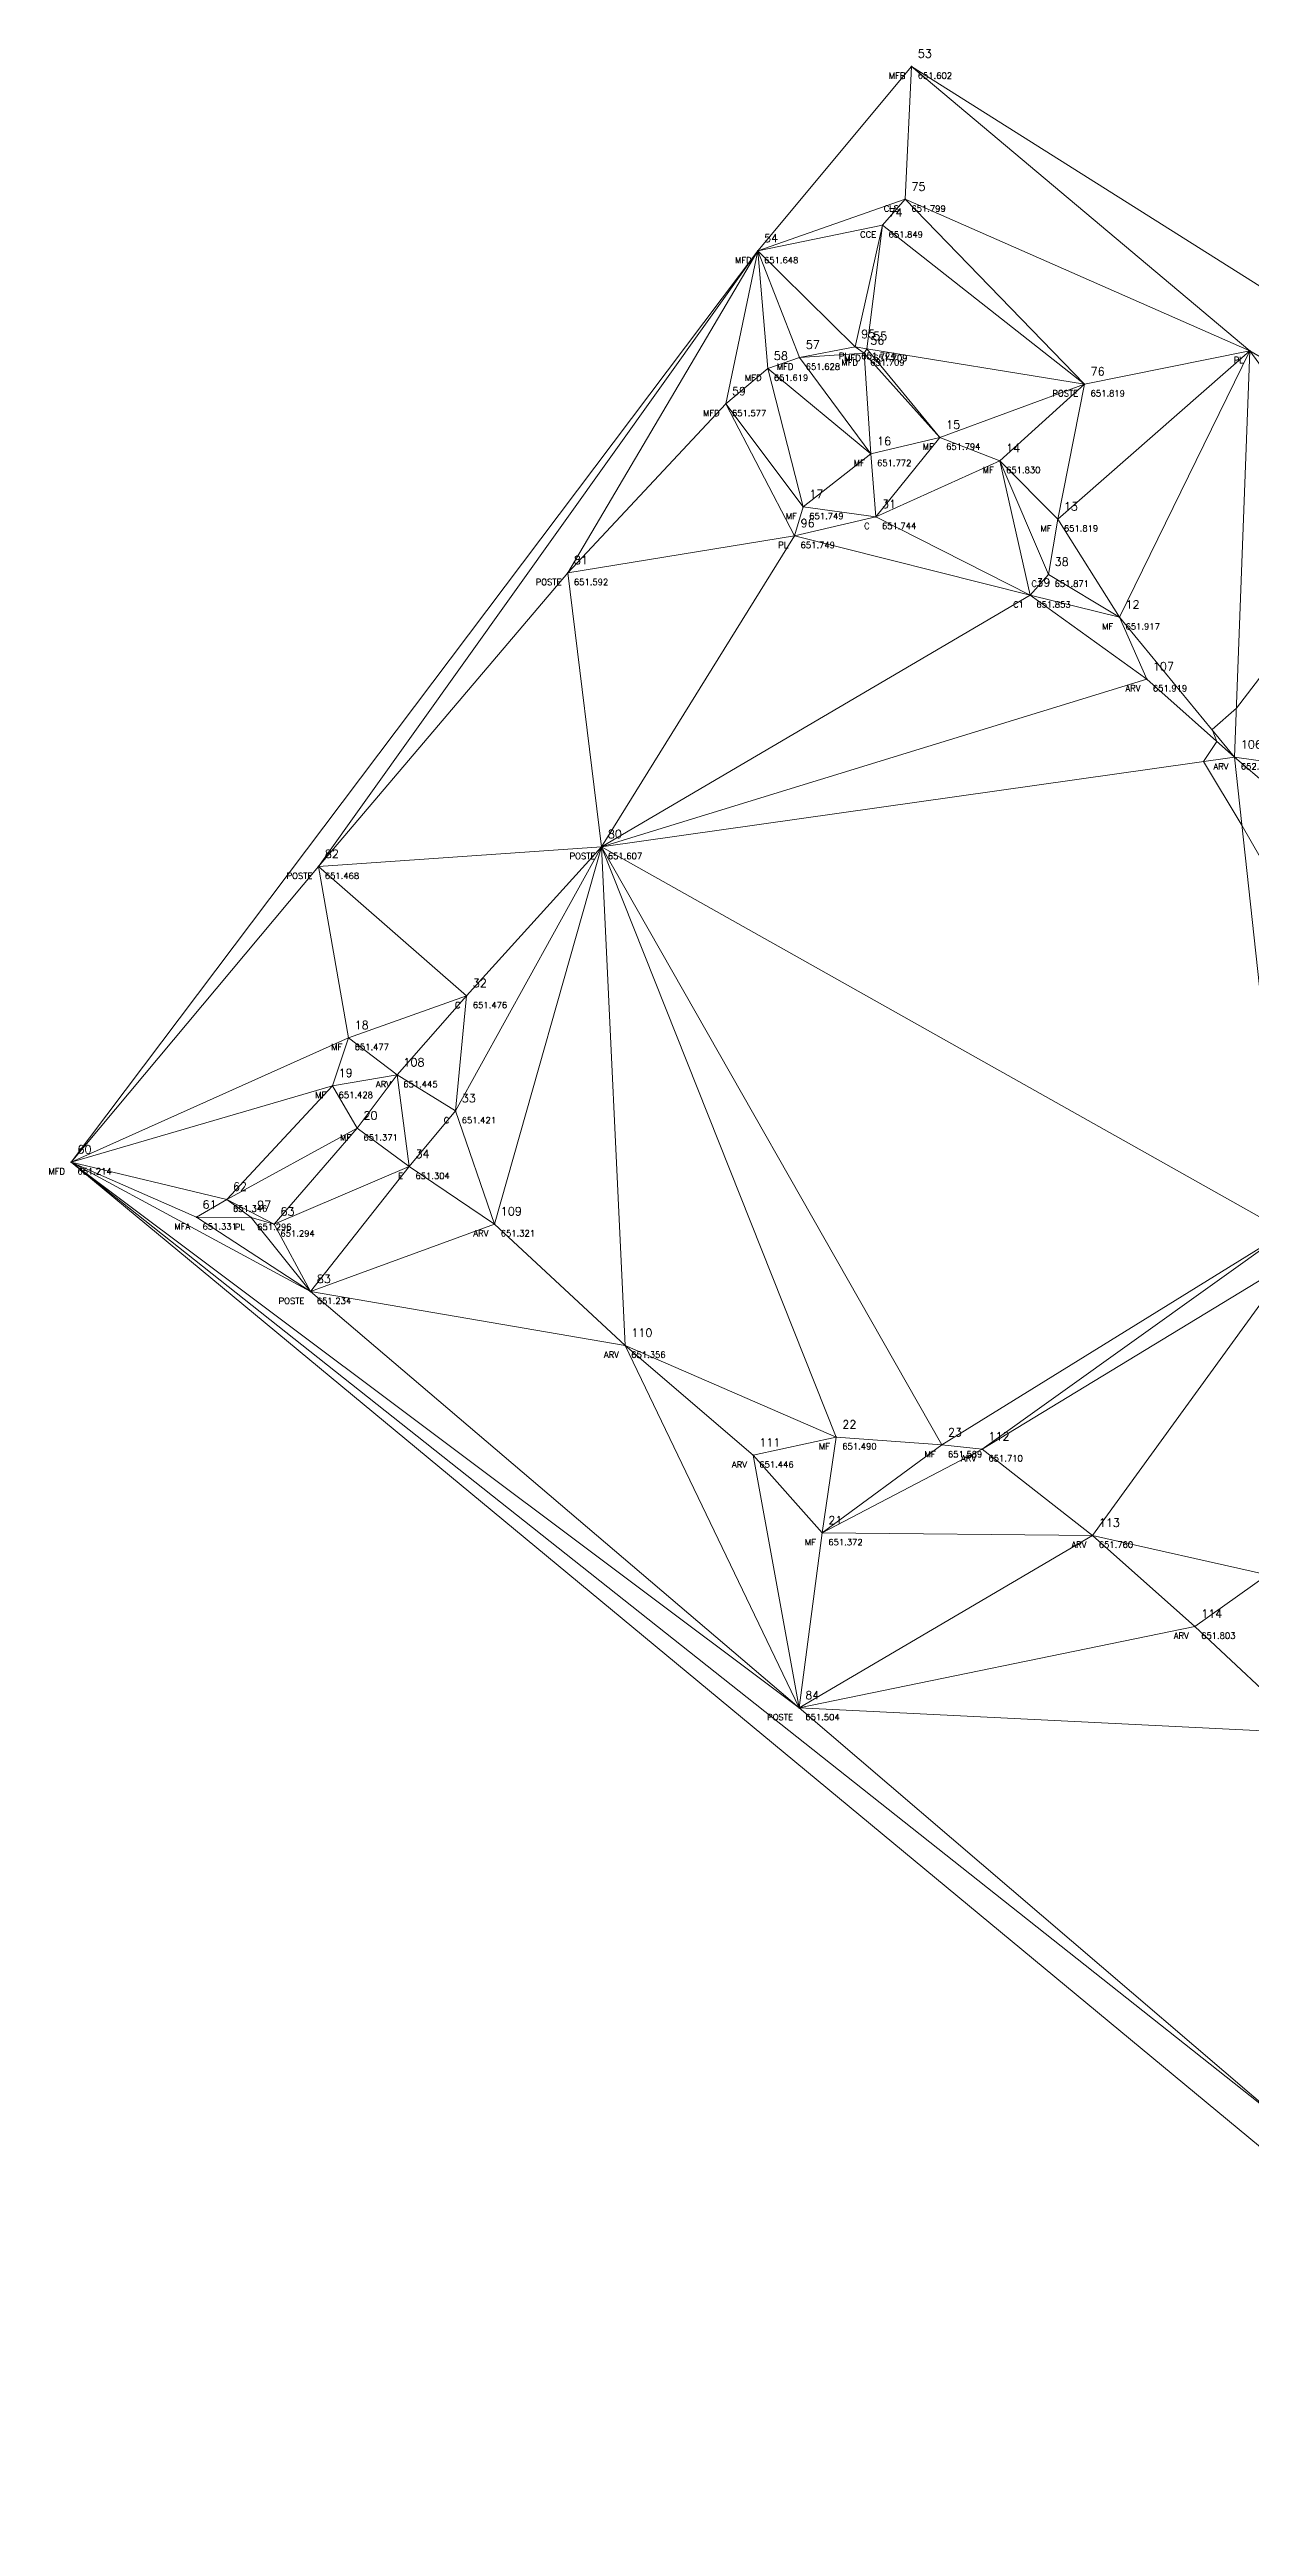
# Model space of a CAD drawing. Extents: x 721935 to 722073, y 7702612 to 7702733.
# Drawn here: x 721934.5 to 721993, y 7702612.9 to 7702733.4 of the extents above; entities that cross this region are included whole.
import ezdxf
from ezdxf.enums import TextEntityAlignment as Align

# ---------------------------------------------------------------- set-up
doc = ezdxf.new("R2010")
doc.units = 0
for name, color, linetype in [('TOPO_COTAS', 2, 'Continuous'), ('TOPO_DESCRICOES', 4, 'Continuous'), ('TOPO_FEICAO_ARV', 4, 'Continuous'), ('TOPO_FEICAO_C', 4, 'Continuous'), ('TOPO_FEICAO_C1', 4, 'Continuous'), ('TOPO_FEICAO_CCE', 4, 'Continuous'), ('TOPO_FEICAO_CLS', 4, 'Continuous'), ('TOPO_FEICAO_E', 4, 'Continuous'), ('TOPO_FEICAO_MF', 4, 'Continuous'), ('TOPO_FEICAO_MFA', 4, 'Continuous'), ('TOPO_FEICAO_MFB', 4, 'Continuous'), ('TOPO_FEICAO_MFD', 4, 'Continuous'), ('TOPO_FEICAO_PL', 4, 'Continuous'), ('TOPO_FEICAO_POSTE', 4, 'Continuous'), ('TOPO_IRRADIACOES', 3, 'Continuous'), ('TOPO_NOMES', 9, 'Continuous')]:
    doc.layers.add(name, color=color, linetype=linetype)
doc.layers.add('TOPO_CURVAS_SECUNDARIAS', color=8, linetype='Continuous', lineweight=13)
doc.layers.add('TOPO_TIN_ARESTAS', color=8, linetype='Continuous', lineweight=13)
doc.styles.get("Standard").update_dxf_attribs({"font": 'simplex.shx'})

msp = doc.modelspace()

# ---------------------------------------------------------------- linework, layer by layer
at = {"layer": 'TOPO_CURVAS_SECUNDARIAS', "elevation": 652}
msp.add_lwpolyline([(721999.08, 7702710.25), (721992.26, 7702701.35), (721991.07, 7702700.3), (721991.31, 7702699.72), (721990.66, 7702698.75), (721992.53, 7702695.62), (721996.11, 7702689.41)], dxfattribs=at)
at = {"layer": 'TOPO_FEICAO_ARV'}
for p in [(721987.89, 7702702.76, 651.92), (721992.17, 7702698.96, 652.02), (721951.42, 7702683.5, 651.45), (721956.16, 7702676.25, 651.32), (721962.51, 7702670.34, 651.36), (721968.74, 7702665, 651.45), (721979.89, 7702665.3, 651.71), (721985.26, 7702661.1, 651.76), (721990.24, 7702656.67, 651.8)]:
    msp.add_point(p, dxfattribs=at)
at = {"layer": 'TOPO_FEICAO_C'}
for p in [(721974.71, 7702710.66, 651.74), (721954.8, 7702687.35, 651.48), (721954.26, 7702681.75, 651.42)]:
    msp.add_point(p, dxfattribs=at)
at = {"layer": 'TOPO_FEICAO_C1'}
for p in [(721983.11, 7702707.85, 651.87), (721982.22, 7702706.84, 651.85)]:
    msp.add_point(p, dxfattribs=at)
at = {"layer": 'TOPO_FEICAO_CCE'}
msp.add_point((721975.03, 7702724.84, 651.85), dxfattribs=at)
at = {"layer": 'TOPO_FEICAO_CLS'}
msp.add_point((721976.14, 7702726.1, 651.8), dxfattribs=at)
at = {"layer": 'TOPO_FEICAO_E'}
msp.add_point((721952.01, 7702679.04, 651.3), dxfattribs=at)
at = {"layer": 'TOPO_FEICAO_MF'}
for p in [(721977.83, 7702714.52, 651.79), (721974.47, 7702713.72, 651.77), (721980.75, 7702713.38, 651.83), (721971.17, 7702711.14, 651.75), (721983.56, 7702710.54, 651.82), (721986.56, 7702705.77, 651.92), (721949.05, 7702685.31, 651.48), (721948.27, 7702682.98, 651.43), (721949.48, 7702680.91, 651.37), (721972.78, 7702665.88, 651.49), (721977.92, 7702665.5, 651.59), (721972.1, 7702661.22, 651.37)]:
    msp.add_point(p, dxfattribs=at)
at = {"layer": 'TOPO_FEICAO_MFA'}
msp.add_point((721941.65, 7702676.58, 651.33), dxfattribs=at)
at = {"layer": 'TOPO_FEICAO_MFB'}
msp.add_point((721976.45, 7702732.57, 651.6), dxfattribs=at)
at = {"layer": 'TOPO_FEICAO_MFD'}
for p in [(721968.97, 7702723.59, 651.65), (721974.14, 7702718.61, 651.71), (721974.28, 7702718.83, 651.71), (721969.45, 7702717.87, 651.62), (721971, 7702718.41, 651.63), (721967.41, 7702716.15, 651.58), (721935.56, 7702679.26, 651.21)]:
    msp.add_point(p, dxfattribs=at)
at = {"layer": 'TOPO_FEICAO_PL'}
for p in [(721973.7, 7702718.93, 651.72), (721992.91, 7702718.73, 651.85), (721970.75, 7702709.73, 651.75), (721944.31, 7702676.56, 651.3)]:
    msp.add_point(p, dxfattribs=at)
at = {"layer": 'TOPO_FEICAO_POSTE'}
for p in [(721984.86, 7702717.11, 651.82), (721959.72, 7702707.93, 651.59), (721961.37, 7702694.6, 651.61), (721947.6, 7702693.64, 651.47), (721947.21, 7702672.96, 651.23), (721970.98, 7702652.71, 651.5)]:
    msp.add_point(p, dxfattribs=at)
at = {"layer": 'TOPO_IRRADIACOES'}
for p in [(721943.13, 7702677.45, 651.35), (721945.44, 7702676.24, 651.29)]:
    msp.add_point(p, dxfattribs=at)
at = {"layer": 'TOPO_TIN_ARESTAS'}
for p, q in [((721976.45, 7702732.57, 651.6), (721968.97, 7702723.59, 651.65)), ((721976.14, 7702726.1, 651.8), (721976.45, 7702732.57, 651.6)), ((721992.91, 7702718.73, 651.85), (721976.45, 7702732.57, 651.6)), ((722060.87, 7702679.24, 653.02), (721976.45, 7702732.57, 651.6)), ((721976.14, 7702726.1, 651.8), (721968.97, 7702723.59, 651.65)), ((721976.14, 7702726.1, 651.8), (721975.03, 7702724.84, 651.85)), ((721976.14, 7702726.1, 651.8), (721984.86, 7702717.11, 651.82)), ((721992.91, 7702718.73, 651.85), (721976.14, 7702726.1, 651.8)), ((721975.03, 7702724.84, 651.85), (721968.97, 7702723.59, 651.65)), ((721975.03, 7702724.84, 651.85), (721973.7, 7702718.93, 651.72)), ((721974.28, 7702718.83, 651.71), (721975.03, 7702724.84, 651.85)), ((721975.03, 7702724.84, 651.85), (721984.86, 7702717.11, 651.82)), ((721968.97, 7702723.59, 651.65), (721935.56, 7702679.26, 651.21)), ((721968.97, 7702723.59, 651.65), (721947.6, 7702693.64, 651.47)), ((721968.97, 7702723.59, 651.65), (721959.72, 7702707.93, 651.59)), ((721967.41, 7702716.15, 651.58), (721968.97, 7702723.59, 651.65)), ((721971, 7702718.41, 651.63), (721968.97, 7702723.59, 651.65)), ((721968.97, 7702723.59, 651.65), (721969.45, 7702717.87, 651.62)), ((721973.7, 7702718.93, 651.72), (721968.97, 7702723.59, 651.65)), ((721971, 7702718.41, 651.63), (721973.7, 7702718.93, 651.72)), ((721971, 7702718.41, 651.63), (721974.14, 7702718.61, 651.71)), ((721974.28, 7702718.83, 651.71), (721973.7, 7702718.93, 651.72)), ((721973.7, 7702718.93, 651.72), (721974.14, 7702718.61, 651.71)), ((721974.28, 7702718.83, 651.71), (721974.14, 7702718.61, 651.71)), ((721974.14, 7702718.61, 651.71), (721977.83, 7702714.52, 651.79)), ((721974.14, 7702718.61, 651.71), (721974.47, 7702713.72, 651.77)), ((721977.83, 7702714.52, 651.79), (721974.28, 7702718.83, 651.71)), ((721984.86, 7702717.11, 651.82), (721974.28, 7702718.83, 651.71)), ((721983.56, 7702710.54, 651.82), (721992.91, 7702718.73, 651.85)), ((721992.91, 7702718.73, 651.85), (721984.86, 7702717.11, 651.82)), ((721986.56, 7702705.77, 651.92), (721992.91, 7702718.73, 651.85)), ((721992.17, 7702698.96, 652.02), (721992.91, 7702718.73, 651.85)), ((722060.87, 7702679.24, 653.02), (721992.91, 7702718.73, 651.85)), ((721992.91, 7702718.73, 651.85), (722008.98, 7702696.62, 652.24)), ((721969.45, 7702717.87, 651.62), (721967.41, 7702716.15, 651.58)), ((721969.45, 7702717.87, 651.62), (721971, 7702718.41, 651.63)), ((721971.17, 7702711.14, 651.75), (721969.45, 7702717.87, 651.62)), ((721974.47, 7702713.72, 651.77), (721969.45, 7702717.87, 651.62)), ((721974.47, 7702713.72, 651.77), (721971, 7702718.41, 651.63)), ((721959.72, 7702707.93, 651.59), (721967.41, 7702716.15, 651.58)), ((721967.41, 7702716.15, 651.58), (721970.75, 7702709.73, 651.75)), ((721971.17, 7702711.14, 651.75), (721967.41, 7702716.15, 651.58)), ((721984.86, 7702717.11, 651.82), (721977.83, 7702714.52, 651.79)), ((721980.75, 7702713.38, 651.83), (721984.86, 7702717.11, 651.82)), ((721984.86, 7702717.11, 651.82), (721983.56, 7702710.54, 651.82)), ((721974.47, 7702713.72, 651.77), (721977.83, 7702714.52, 651.79)), ((721974.71, 7702710.66, 651.74), (721977.83, 7702714.52, 651.79)), ((721980.75, 7702713.38, 651.83), (721977.83, 7702714.52, 651.79)), ((721974.47, 7702713.72, 651.77), (721971.17, 7702711.14, 651.75)), ((721974.71, 7702710.66, 651.74), (721974.47, 7702713.72, 651.77)), ((721974.71, 7702710.66, 651.74), (721980.75, 7702713.38, 651.83)), ((721980.75, 7702713.38, 651.83), (721982.22, 7702706.84, 651.85)), ((721983.11, 7702707.85, 651.87), (721980.75, 7702713.38, 651.83)), ((721983.56, 7702710.54, 651.82), (721980.75, 7702713.38, 651.83)), ((721970.75, 7702709.73, 651.75), (721971.17, 7702711.14, 651.75)), ((721970.75, 7702709.73, 651.75), (721974.71, 7702710.66, 651.74)), ((721974.71, 7702710.66, 651.74), (721971.17, 7702711.14, 651.75)), ((721982.22, 7702706.84, 651.85), (721974.71, 7702710.66, 651.74)), ((721983.11, 7702707.85, 651.87), (721983.56, 7702710.54, 651.82)), ((721983.56, 7702710.54, 651.82), (721986.56, 7702705.77, 651.92)), ((721970.75, 7702709.73, 651.75), (721959.72, 7702707.93, 651.59)), ((721961.37, 7702694.6, 651.61), (721970.75, 7702709.73, 651.75)), ((721982.22, 7702706.84, 651.85), (721970.75, 7702709.73, 651.75)), ((721947.6, 7702693.64, 651.47), (721959.72, 7702707.93, 651.59)), ((721959.72, 7702707.93, 651.59), (721961.37, 7702694.6, 651.61)), ((721982.22, 7702706.84, 651.85), (721983.11, 7702707.85, 651.87)), ((721986.56, 7702705.77, 651.92), (721983.11, 7702707.85, 651.87)), ((721961.37, 7702694.6, 651.61), (721982.22, 7702706.84, 651.85)), ((721982.22, 7702706.84, 651.85), (721986.56, 7702705.77, 651.92)), ((721987.89, 7702702.76, 651.92), (721982.22, 7702706.84, 651.85)), ((721986.56, 7702705.77, 651.92), (721992.17, 7702698.96, 652.02)), ((721986.56, 7702705.77, 651.92), (721987.89, 7702702.76, 651.92)), ((721987.89, 7702702.76, 651.92), (721961.37, 7702694.6, 651.61)), ((721992.17, 7702698.96, 652.02), (721987.89, 7702702.76, 651.92)), ((721992.17, 7702698.96, 652.02), (721961.37, 7702694.6, 651.61)), ((721994.68, 7702675.87, 651.88), (721992.17, 7702698.96, 652.02)), ((721996.71, 7702695.06, 652.05), (721992.17, 7702698.96, 652.02)), ((721992.17, 7702698.96, 652.02), (722008.98, 7702696.62, 652.24)), ((721961.37, 7702694.6, 651.61), (721947.6, 7702693.64, 651.47)), ((721954.26, 7702681.75, 651.42), (721961.37, 7702694.6, 651.61)), ((721961.37, 7702694.6, 651.61), (721954.8, 7702687.35, 651.48)), ((721961.37, 7702694.6, 651.61), (721956.16, 7702676.25, 651.32)), ((721994.68, 7702675.87, 651.88), (721961.37, 7702694.6, 651.61)), ((721961.37, 7702694.6, 651.61), (721977.92, 7702665.5, 651.59)), ((721961.37, 7702694.6, 651.61), (721972.78, 7702665.88, 651.49)), ((721961.37, 7702694.6, 651.61), (721962.51, 7702670.34, 651.36)), ((721947.6, 7702693.64, 651.47), (721935.56, 7702679.26, 651.21)), ((721947.6, 7702693.64, 651.47), (721954.8, 7702687.35, 651.48)), ((721947.6, 7702693.64, 651.47), (721949.05, 7702685.31, 651.48)), ((721954.8, 7702687.35, 651.48), (721949.05, 7702685.31, 651.48)), ((721951.42, 7702683.5, 651.45), (721954.8, 7702687.35, 651.48)), ((721954.26, 7702681.75, 651.42), (721954.8, 7702687.35, 651.48)), ((721949.05, 7702685.31, 651.48), (721935.56, 7702679.26, 651.21)), ((721949.05, 7702685.31, 651.48), (721948.27, 7702682.98, 651.43)), ((721951.42, 7702683.5, 651.45), (721949.05, 7702685.31, 651.48)), ((721935.56, 7702679.26, 651.21), (721948.27, 7702682.98, 651.43)), ((721943.13, 7702677.45, 651.35), (721948.27, 7702682.98, 651.43)), ((721951.42, 7702683.5, 651.45), (721948.27, 7702682.98, 651.43)), ((721948.27, 7702682.98, 651.43), (721949.48, 7702680.91, 651.37)), ((721949.48, 7702680.91, 651.37), (721951.42, 7702683.5, 651.45)), ((721951.42, 7702683.5, 651.45), (721954.26, 7702681.75, 651.42)), ((721952.01, 7702679.04, 651.3), (721951.42, 7702683.5, 651.45)), ((721954.26, 7702681.75, 651.42), (721952.01, 7702679.04, 651.3)), ((721956.16, 7702676.25, 651.32), (721954.26, 7702681.75, 651.42)), ((721949.48, 7702680.91, 651.37), (721943.13, 7702677.45, 651.35)), ((721949.48, 7702680.91, 651.37), (721945.44, 7702676.24, 651.29)), ((721952.01, 7702679.04, 651.3), (721949.48, 7702680.91, 651.37)), ((721994.57, 7702632.54, 651.67), (721935.56, 7702679.26, 651.21)), ((721935.56, 7702679.26, 651.21), (722015.69, 7702612.89, 651.58)), ((721970.98, 7702652.71, 651.5), (721935.56, 7702679.26, 651.21)), ((721941.65, 7702676.58, 651.33), (721935.56, 7702679.26, 651.21)), ((721935.56, 7702679.26, 651.21), (721947.21, 7702672.96, 651.23)), ((721943.13, 7702677.45, 651.35), (721935.56, 7702679.26, 651.21)), ((721952.01, 7702679.04, 651.3), (721945.44, 7702676.24, 651.29)), ((721952.01, 7702679.04, 651.3), (721947.21, 7702672.96, 651.23)), ((721956.16, 7702676.25, 651.32), (721952.01, 7702679.04, 651.3)), ((721941.65, 7702676.58, 651.33), (721943.13, 7702677.45, 651.35)), ((721947.21, 7702672.96, 651.23), (721941.65, 7702676.58, 651.33)), ((721944.31, 7702676.56, 651.3), (721941.65, 7702676.58, 651.33)), ((721944.31, 7702676.56, 651.3), (721943.13, 7702677.45, 651.35)), ((721945.44, 7702676.24, 651.29), (721943.13, 7702677.45, 651.35)), ((721944.31, 7702676.56, 651.3), (721947.21, 7702672.96, 651.23)), ((721945.44, 7702676.24, 651.29), (721944.31, 7702676.56, 651.3)), ((721945.44, 7702676.24, 651.29), (721947.21, 7702672.96, 651.23)), ((721947.21, 7702672.96, 651.23), (721956.16, 7702676.25, 651.32)), ((721962.51, 7702670.34, 651.36), (721956.16, 7702676.25, 651.32)), ((721994.68, 7702675.87, 651.88), (721977.92, 7702665.5, 651.59)), ((721979.89, 7702665.3, 651.71), (721994.68, 7702675.87, 651.88)), ((721979.89, 7702665.3, 651.71), (721994.93, 7702674.44, 651.89)), ((721994.93, 7702674.44, 651.89), (721985.26, 7702661.1, 651.76)), ((721947.21, 7702672.96, 651.23), (721962.51, 7702670.34, 651.36)), ((721947.21, 7702672.96, 651.23), (721970.98, 7702652.71, 651.5)), ((721968.74, 7702665, 651.45), (721962.51, 7702670.34, 651.36)), ((721962.51, 7702670.34, 651.36), (721970.98, 7702652.71, 651.5)), ((721972.78, 7702665.88, 651.49), (721962.51, 7702670.34, 651.36)), ((721968.74, 7702665, 651.45), (721972.78, 7702665.88, 651.49)), ((721972.78, 7702665.88, 651.49), (721972.1, 7702661.22, 651.37)), ((721977.92, 7702665.5, 651.59), (721972.78, 7702665.88, 651.49)), ((721970.98, 7702652.71, 651.5), (721968.74, 7702665, 651.45)), ((721968.74, 7702665, 651.45), (721972.1, 7702661.22, 651.37)), ((721977.92, 7702665.5, 651.59), (721972.1, 7702661.22, 651.37)), ((721972.1, 7702661.22, 651.37), (721979.89, 7702665.3, 651.71)), ((721977.92, 7702665.5, 651.59), (721979.89, 7702665.3, 651.71)), ((721979.89, 7702665.3, 651.71), (721985.26, 7702661.1, 651.76)), ((721972.1, 7702661.22, 651.37), (721970.98, 7702652.71, 651.5)), ((721970.98, 7702652.71, 651.5), (721985.26, 7702661.1, 651.76)), ((721985.26, 7702661.1, 651.76), (721972.1, 7702661.22, 651.37)), ((721985.26, 7702661.1, 651.76), (721993.77, 7702659.19, 651.8)), ((721985.26, 7702661.1, 651.76), (721990.24, 7702656.67, 651.8)), ((721990.24, 7702656.67, 651.8), (721993.77, 7702659.19, 651.8)), ((721990.24, 7702656.67, 651.8), (721970.98, 7702652.71, 651.5)), ((721995.78, 7702651.48, 651.89), (721990.24, 7702656.67, 651.8)), ((721970.98, 7702652.71, 651.5), (721995.78, 7702651.48, 651.89)), ((721970.98, 7702652.71, 651.5), (721994.57, 7702632.54, 651.67))]:
    msp.add_line(p, q, dxfattribs=at)

# ---------------------------------------------------------------- texts
at = {"layer": 'TOPO_COTAS'}
for s, p in [('651.602', (721976.75, 7702732.27, 651.6)), ('651.799', (721976.44, 7702725.8, 651.8)), ('651.849', (721975.33, 7702724.54, 651.85)), ('651.648', (721969.27, 7702723.29, 651.65)), ('651.724', (721974, 7702718.63, 651.72)), ('651.619', (721969.75, 7702717.57, 651.62)), ('651.628', (721971.3, 7702718.11, 651.63)), ('651.709', (721974.44, 7702718.31, 651.71)), ('651.709', (721974.58, 7702718.53, 651.71)), ('651.819', (721985.16, 7702716.81, 651.82)), ('651.577', (721967.71, 7702715.85, 651.58)), ('651.794', (721978.13, 7702714.22, 651.79)), ('651.772', (721974.77, 7702713.42, 651.77)), ('651.830', (721981.05, 7702713.08, 651.83)), ('651.749', (721971.47, 7702710.84, 651.75)), ('651.744', (721975.01, 7702710.36, 651.74)), ('651.819', (721983.86, 7702710.24, 651.82)), ('651.749', (721971.05, 7702709.43, 651.75)), ('651.592', (721960.02, 7702707.63, 651.59)), ('651.853', (721982.52, 7702706.54, 651.85)), ('651.871', (721983.41, 7702707.55, 651.87)), ('651.917', (721986.86, 7702705.47, 651.92)), ('651.919', (721988.19, 7702702.46, 651.92)), ('652.020', (721992.47, 7702698.66, 652.02)), ('651.468', (721947.9, 7702693.34, 651.47)), ('651.607', (721961.67, 7702694.3, 651.61)), ('651.476', (721955.1, 7702687.05, 651.48)), ('651.477', (721949.35, 7702685.01, 651.48)), ('651.428', (721948.57, 7702682.68, 651.43)), ('651.445', (721951.72, 7702683.2, 651.45)), ('651.421', (721954.56, 7702681.45, 651.42)), ('651.371', (721949.78, 7702680.61, 651.37)), ('651.214', (721935.86, 7702678.96, 651.21)), ('651.304', (721952.31, 7702678.74, 651.3)), ('651.346', (721943.43, 7702677.15, 651.35)), ('651.331', (721941.95, 7702676.28, 651.33)), ('651.296', (721944.61, 7702676.26, 651.3)), ('651.294', (721945.74, 7702675.94, 651.29)), ('651.321', (721956.46, 7702675.95, 651.32)), ('651.234', (721947.51, 7702672.66, 651.23)), ('651.356', (721962.81, 7702670.04, 651.36)), ('651.490', (721973.08, 7702665.58, 651.49)), ('651.446', (721969.04, 7702664.7, 651.45)), ('651.589', (721978.22, 7702665.2, 651.59)), ('651.710', (721980.19, 7702665, 651.71)), ('651.372', (721972.4, 7702660.92, 651.37)), ('651.760', (721985.56, 7702660.8, 651.76)), ('651.803', (721990.54, 7702656.37, 651.8)), ('651.504', (721971.28, 7702652.41, 651.5))]:
    msp.add_text(s, height=0.3, dxfattribs=at).set_placement(p, align=Align.TOP_LEFT)
at = {"layer": 'TOPO_DESCRICOES'}
for s, p in [('MFB', (721976.15, 7702732.27, 651.6)), ('CLS', (721975.84, 7702725.8, 651.8)), ('CCE', (721974.73, 7702724.54, 651.85)), ('MFD', (721968.67, 7702723.29, 651.65)), ('PL', (721973.4, 7702718.63, 651.72)), ('MFD', (721969.15, 7702717.57, 651.62)), ('MFD', (721970.7, 7702718.11, 651.63)), ('MFD', (721973.84, 7702718.31, 651.71)), ('MFD', (721973.98, 7702718.53, 651.71)), ('PL', (721992.61, 7702718.43, 651.85)), ('POSTE', (721984.56, 7702716.81, 651.82)), ('MFD', (721967.11, 7702715.85, 651.58)), ('MF', (721977.53, 7702714.22, 651.79)), ('MF', (721974.17, 7702713.42, 651.77)), ('MF', (721980.45, 7702713.08, 651.83)), ('MF', (721970.87, 7702710.84, 651.75)), ('C', (721974.41, 7702710.36, 651.74)), ('MF', (721983.26, 7702710.24, 651.82)), ('PL', (721970.45, 7702709.43, 651.75)), ('POSTE', (721959.42, 7702707.63, 651.59)), ('C1', (721981.92, 7702706.54, 651.85)), ('C1', (721982.81, 7702707.55, 651.87)), ('MF', (721986.26, 7702705.47, 651.92)), ('ARV', (721987.59, 7702702.46, 651.92)), ('ARV', (721991.87, 7702698.66, 652.02)), ('POSTE', (721947.3, 7702693.34, 651.47)), ('POSTE', (721961.07, 7702694.3, 651.61)), ('C', (721954.5, 7702687.05, 651.48)), ('MF', (721948.75, 7702685.01, 651.48)), ('MF', (721947.97, 7702682.68, 651.43)), ('ARV', (721951.12, 7702683.2, 651.45)), ('C', (721953.96, 7702681.45, 651.42)), ('MF', (721949.18, 7702680.61, 651.37)), ('MFD', (721935.26, 7702678.96, 651.21)), ('E', (721951.71, 7702678.74, 651.3)), ('MFA', (721941.35, 7702676.28, 651.33)), ('PL', (721944.01, 7702676.26, 651.3)), ('ARV', (721955.86, 7702675.95, 651.32)), ('POSTE', (721946.91, 7702672.66, 651.23)), ('ARV', (721962.21, 7702670.04, 651.36)), ('MF', (721972.48, 7702665.58, 651.49)), ('ARV', (721968.44, 7702664.7, 651.45)), ('MF', (721977.62, 7702665.2, 651.59)), ('ARV', (721979.59, 7702665, 651.71)), ('MF', (721971.8, 7702660.92, 651.37)), ('ARV', (721984.96, 7702660.8, 651.76)), ('ARV', (721989.94, 7702656.37, 651.8)), ('POSTE', (721970.68, 7702652.41, 651.5))]:
    msp.add_text(s, height=0.3, dxfattribs=at).set_placement(p, align=Align.TOP_RIGHT)
at = {"layer": 'TOPO_NOMES'}
for s, p in [('53', (721976.75, 7702732.87, 651.6)), ('75', (721976.44, 7702726.4, 651.8)), ('74', (721975.33, 7702725.14, 651.85)), ('54', (721969.27, 7702723.89, 651.65)), ('58', (721969.75, 7702718.17, 651.62)), ('57', (721971.3, 7702718.71, 651.63)), ('95', (721974, 7702719.23, 651.72)), ('56', (721974.44, 7702718.91, 651.71)), ('55', (721974.58, 7702719.13, 651.71)), ('76', (721985.16, 7702717.41, 651.82)), ('59', (721967.71, 7702716.45, 651.58)), ('15', (721978.13, 7702714.82, 651.79)), ('16', (721974.77, 7702714.02, 651.77)), ('14', (721981.05, 7702713.68, 651.83)), ('17', (721971.47, 7702711.44, 651.75)), ('31', (721975.01, 7702710.96, 651.74)), ('13', (721983.86, 7702710.84, 651.82)), ('96', (721971.05, 7702710.03, 651.75)), ('81', (721960.02, 7702708.23, 651.59)), ('38', (721983.41, 7702708.15, 651.87)), ('39', (721982.52, 7702707.14, 651.85)), ('12', (721986.86, 7702706.07, 651.92)), ('107', (721988.19, 7702703.06, 651.92)), ('106', (721992.47, 7702699.26, 652.02)), ('82', (721947.9, 7702693.94, 651.47)), ('80', (721961.67, 7702694.9, 651.61)), ('32', (721955.1, 7702687.65, 651.48)), ('18', (721949.35, 7702685.61, 651.48)), ('19', (721948.57, 7702683.28, 651.43)), ('108', (721951.72, 7702683.8, 651.45)), ('33', (721954.56, 7702682.05, 651.42)), ('20', (721949.78, 7702681.21, 651.37)), ('60', (721935.86, 7702679.56, 651.21)), ('34', (721952.31, 7702679.34, 651.3)), ('62', (721943.43, 7702677.75, 651.35)), ('61', (721941.95, 7702676.88, 651.33)), ('97', (721944.61, 7702676.86, 651.3)), ('63', (721945.74, 7702676.54, 651.29)), ('109', (721956.46, 7702676.55, 651.32)), ('83', (721947.51, 7702673.26, 651.23)), ('110', (721962.81, 7702670.64, 651.36)), ('111', (721969.04, 7702665.3, 651.45)), ('22', (721973.08, 7702666.18, 651.49)), ('23', (721978.22, 7702665.8, 651.59)), ('112', (721980.19, 7702665.6, 651.71)), ('21', (721972.4, 7702661.52, 651.37)), ('113', (721985.56, 7702661.4, 651.76)), ('114', (721990.54, 7702656.97, 651.8)), ('84', (721971.28, 7702653.01, 651.5))]:
    msp.add_text(s, height=0.4, dxfattribs=at).set_placement(p, align=Align.BOTTOM_LEFT)

doc.saveas('drawing.dxf')
